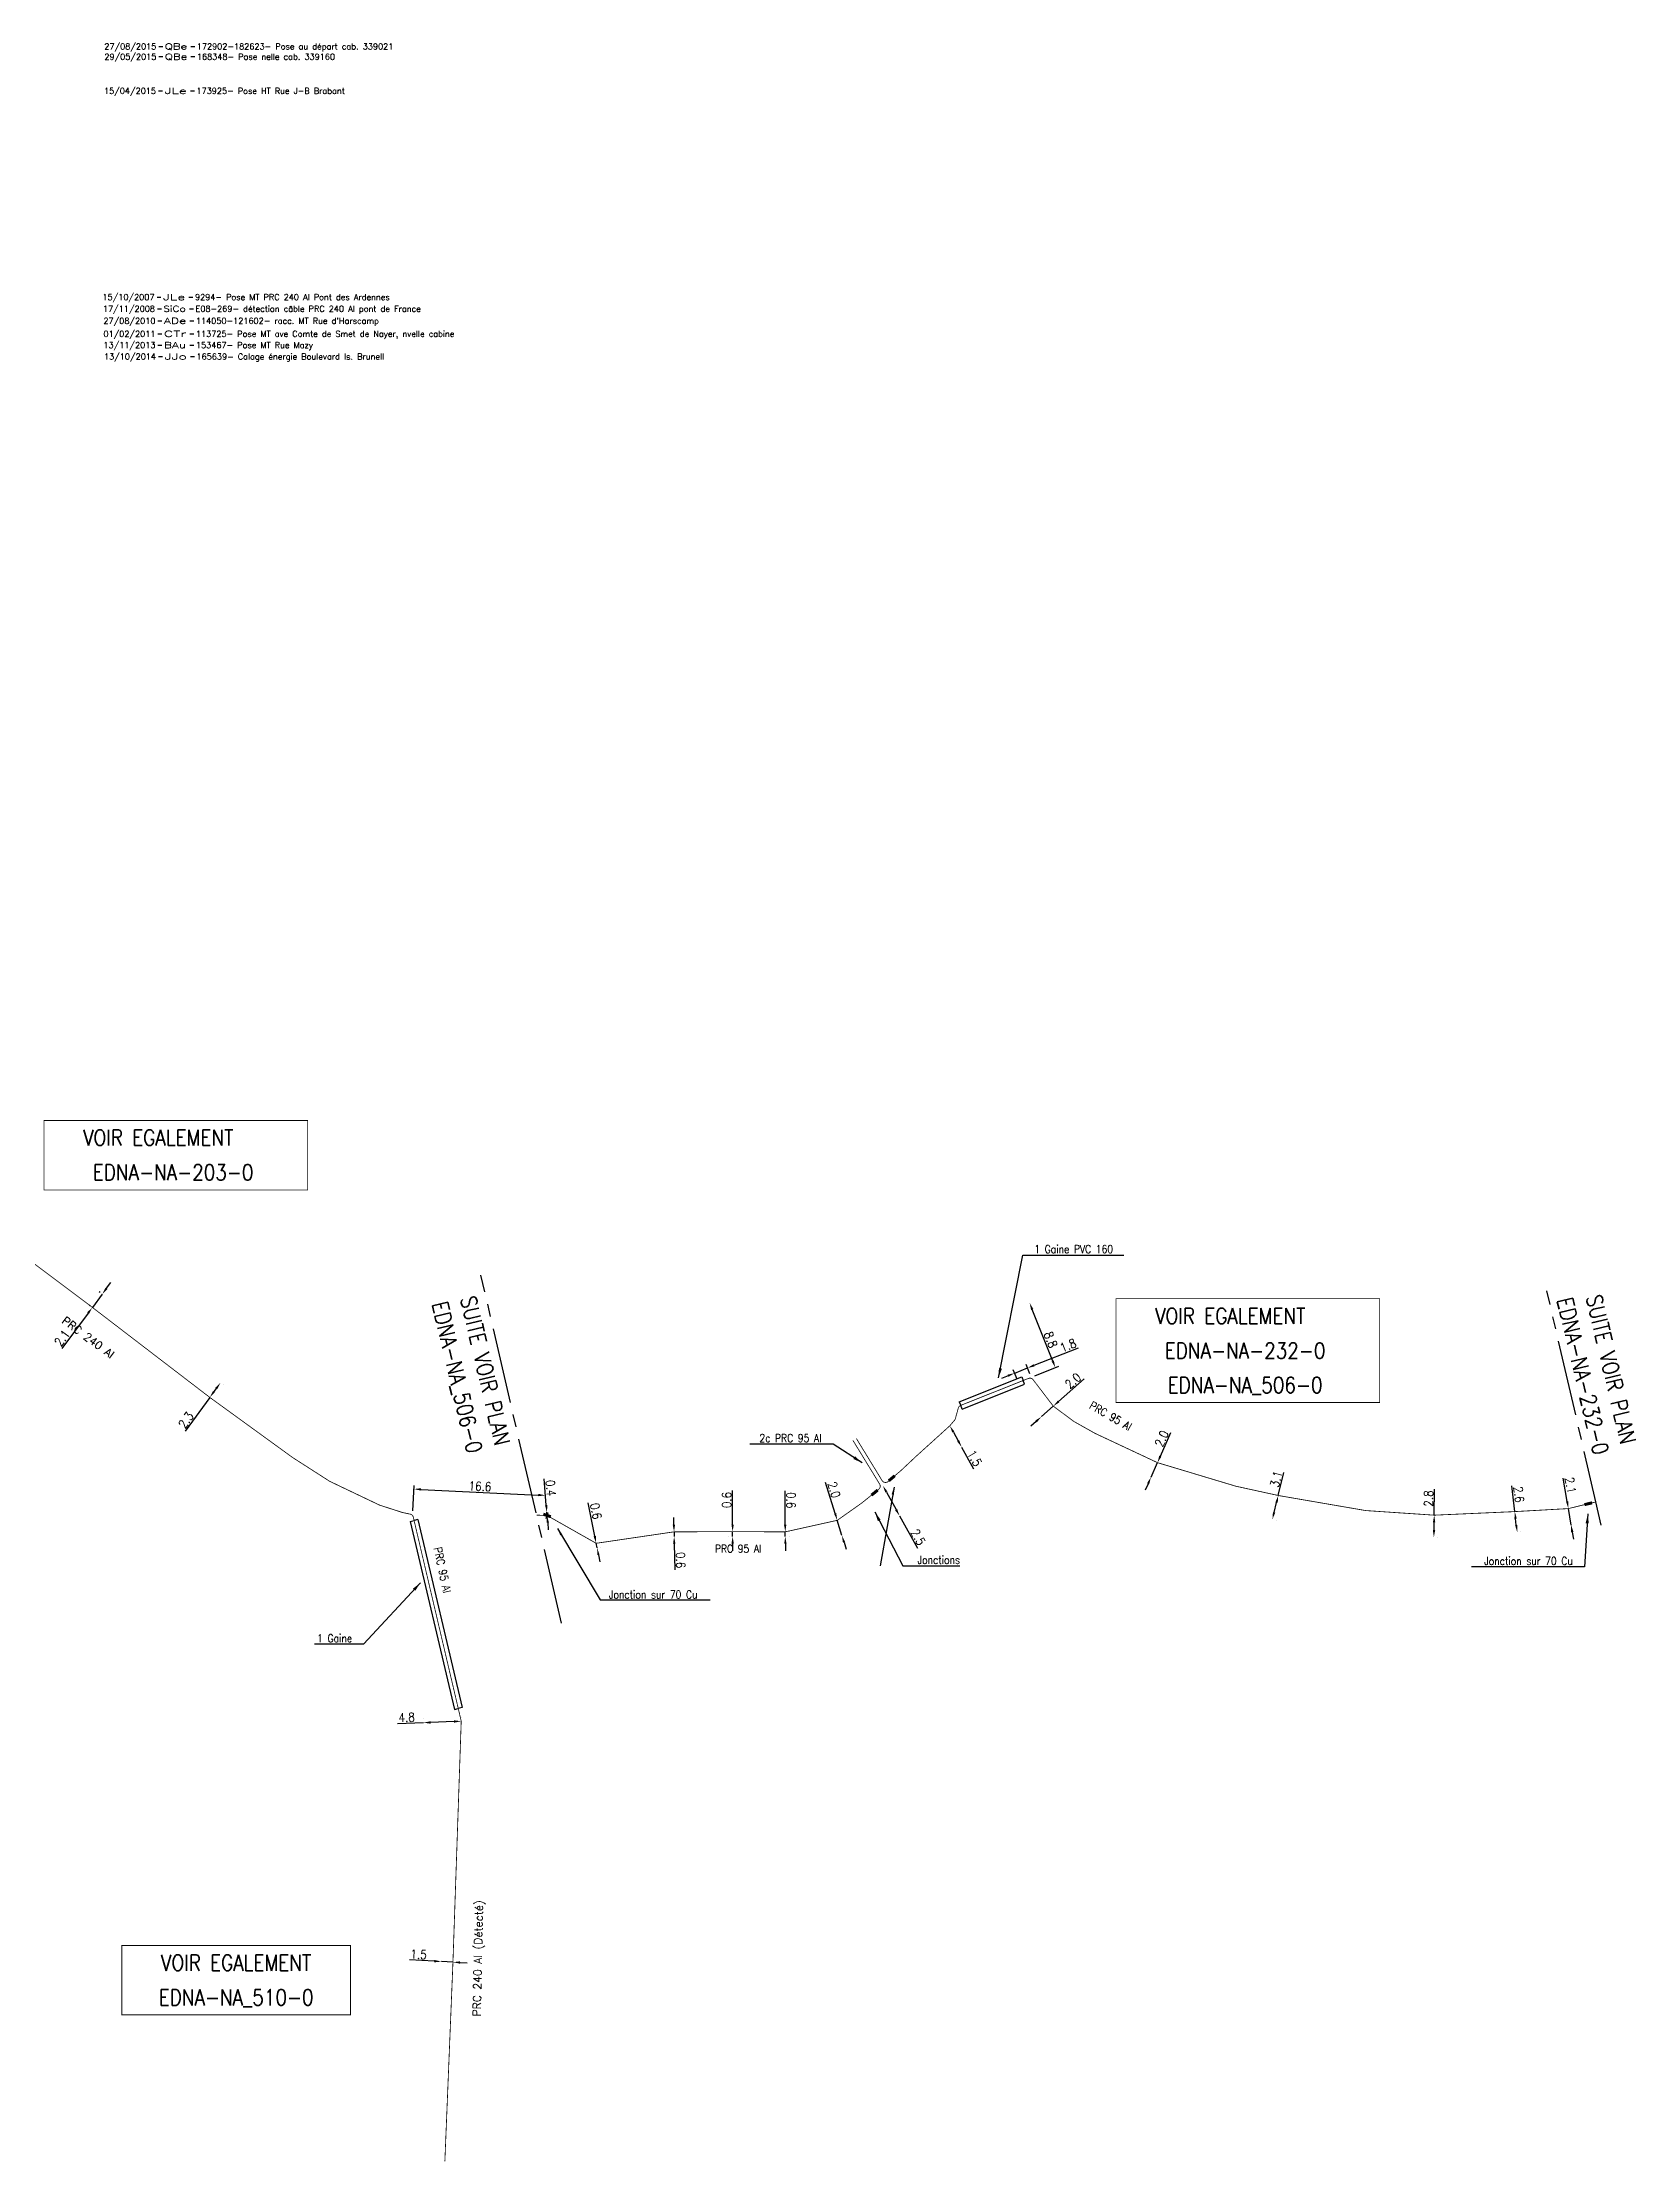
# Model space of a CAD drawing. Header units: millimetres. Extents: x 185000 to 186000, y 128000 to 129009.
# Drawn here: x 185503.2 to 185704.2, y 127999.9 to 128267.1 of the extents above; entities that cross this region are included whole.
import ezdxf
from ezdxf.enums import TextEntityAlignment as Align

# ---------------------------------------------------------------- set-up
doc = ezdxf.new("R2010")
doc.units = ezdxf.units.MM
doc.header["$PDMODE"] = 34
doc.linetypes.add('CENTER2', pattern=[28.575, 19.05, -3.175, 3.175, -3.175])
doc.layers.get('0').update_dxf_attribs({"linetype": 'CONTINUOUS'})
doc.layers.get('DEFPOINTS').update_dxf_attribs({"linetype": 'CONTINUOUS'})
for name, color, linetype in [('M_120', 5, 'M_ST_13'), ('M_300', 7, 'CONTINUOUS'), ('M_400', 7, 'CONTINUOUS'), ('M_930', 7, 'CONTINUOUS')]:
    doc.layers.add(name, color=color, linetype=linetype)
doc.layers.add('M_910', color=7, linetype='CONTINUOUS', plot=False)
doc.styles.get("Standard").update_dxf_attribs({"font": 'romans.shx', "width": 0.85})
doc.linetypes.add('M_ST_13', pattern='A,5,-0.3,["oo",Standard,S=1.5,R=0,X=0,Y=-0.5],-3', length=8.3)
doc.dimstyles.get("Standard").update_dxf_attribs({"dimtxt": 1.5, "dimasz": 1.2, "dimexe": 0.625, "dimexo": 0.625, "dimgap": 0.25, "dimtad": 1, "dimdec": 1, "dimzin": 0, "dimdsep": 46, "dimtxsty": 'Standard', "dimcen": -0.5, "dimadec": 0, "dimazin": 0, "dimtfac": 1, "dimtdec": 1, "dimtmove": 0, "dimatfit": 3, "dimfxl": 0, "dimtolj": 1, "dimtzin": 0, "dimarcsym": 0})

# ---------------------------------------------------------------- blocks, each defined once
blk = doc.blocks.new('*D169')
at = {"layer": 'DEFPOINTS', "color": 0, "linetype": 'Continuous', "transparency": 16777216}
for p in [(185525.68, 128098.16), (185525.69, 128098.15), (185524.34, 128096.29)]:
    blk.add_point(p, dxfattribs=at)
at = {"layer": 'M_120', "color": 0, "linetype": 'Continuous', "lineweight": -2, "transparency": 16777216}
for p, q in [((185524.34, 128096.29), (185521.26, 128092.02)), ((185524.72, 128096.02), (185524.72, 128096.01)), ((185525.16, 128097.42), (185524.87, 128097.02)), ((185526.06, 128097.88), (185526.07, 128097.88))]:
    blk.add_line(p, q, dxfattribs=at)
at = {"layer": 'M_120', "color": 0, "linetype": 'Continuous', "transparency": 16777216}
for points in [[(185525.04, 128097.51), (185525.28, 128097.33), (185525.69, 128098.15)], [(185524.75, 128097.1), (185524.99, 128096.93), (185524.34, 128096.29)]]:
    blk.add_solid(points, dxfattribs=at)
at = {"layer": 'M_120', "color": 0, "linetype": 'Continuous', "transparency": 16777216, "insert": (185521.35, 128093.42), "char_height": 1.125, "attachment_point": 5, "rotation": 54.1522}
blk.add_mtext('\\A1;2.3', dxfattribs=at)
blk = doc.blocks.new('*D170')
at = {"layer": 'DEFPOINTS', "color": 0, "linetype": 'Continuous', "transparency": 16777216}
for p in [(185510.79, 128109.32), (185510.89, 128109.24), (185509.64, 128107.56)]:
    blk.add_point(p, dxfattribs=at)
at = {"layer": 'M_120', "color": 0, "linetype": 'Continuous', "lineweight": -2, "transparency": 16777216}
for p, q in [((185510.79, 128109.32), (185509.54, 128107.63)), ((185510.52, 128109.52), (185510.41, 128109.6)), ((185511.33, 128110.04), (185511.86, 128110.76)), ((185509, 128106.91), (185505.69, 128102.47)), ((185509.26, 128107.84), (185509.16, 128107.91))]:
    blk.add_line(p, q, dxfattribs=at)
at = {"layer": 'M_120', "color": 0, "linetype": 'Continuous', "transparency": 16777216}
for points in [[(185511.21, 128110.13), (185511.45, 128109.95), (185510.79, 128109.32)], [(185508.88, 128107), (185509.12, 128106.82), (185509.54, 128107.63)]]:
    blk.add_solid(points, dxfattribs=at)
at = {"layer": 'M_120', "color": 0, "linetype": 'Continuous', "transparency": 16777216, "insert": (185505.72, 128103.76), "char_height": 1.125, "attachment_point": 5, "rotation": 53.3515}
blk.add_mtext('\\A1;2.1', dxfattribs=at)
blk = doc.blocks.new('*D161')
at = {"layer": 'DEFPOINTS', "color": 0, "linetype": 'Continuous', "transparency": 16777216}
for p in [(185551.29, 128055.28), (185551.29, 128055.28), (185556.05, 128055.46)]:
    blk.add_point(p, dxfattribs=at)
at = {"layer": 'M_120', "color": 0, "linetype": 'Continuous', "lineweight": -2, "transparency": 16777216}
for p, q in [((185551.29, 128055.28), (185548.01, 128055.15)), ((185551.27, 128055.75), (185551.27, 128055.75)), ((185555.15, 128055.43), (185552.19, 128055.31)), ((185556.04, 128055.93), (185556.04, 128055.93))]:
    blk.add_line(p, q, dxfattribs=at)
at = {"layer": 'M_120', "color": 0, "linetype": 'Continuous', "transparency": 16777216}
for points in [[(185552.18, 128055.46), (185552.19, 128055.16), (185551.29, 128055.28)], [(185555.15, 128055.58), (185555.16, 128055.28), (185556.05, 128055.46)]]:
    blk.add_solid(points, dxfattribs=at)
at = {"layer": 'M_120', "color": 0, "linetype": 'Continuous', "transparency": 16777216, "insert": (185549.17, 128055.95), "char_height": 1.125, "attachment_point": 5, "rotation": 2.2206}
blk.add_mtext('\\A1;4.8', dxfattribs=at)
blk = doc.blocks.new('*D162')
at = {"layer": 'DEFPOINTS', "color": 0, "linetype": 'Continuous', "transparency": 16777216}
for p in [(185553.56, 128025.17), (185553.56, 128025.17), (185555.01, 128025.09)]:
    blk.add_point(p, dxfattribs=at)
at = {"layer": 'M_120', "color": 0, "linetype": 'Continuous', "lineweight": -2, "transparency": 16777216}
for p, q in [((185552.66, 128025.22), (185549.52, 128025.38)), ((185555.01, 128025.09), (185553.56, 128025.17)), ((185555.9, 128025.05), (185556.8, 128025))]:
    blk.add_line(p, q, dxfattribs=at)
at = {"layer": 'M_120', "color": 0, "linetype": 'Continuous', "transparency": 16777216}
for points in [[(185552.67, 128025.37), (185552.65, 128025.07), (185553.56, 128025.17)], [(185555.91, 128025.2), (185555.9, 128024.9), (185555.01, 128025.09)]]:
    blk.add_solid(points, dxfattribs=at)
at = {"layer": 'M_120', "color": 0, "linetype": 'Continuous', "transparency": 16777216, "insert": (185550.68, 128026.07), "char_height": 1.125, "attachment_point": 5, "rotation": 357.0102}
blk.add_mtext('\\A1;1.5', dxfattribs=at)
blk = doc.blocks.new('*D274')
at = {"layer": 'DEFPOINTS', "color": 0, "linetype": 'Continuous', "transparency": 16777216}
for p in [(185625.85, 128099.35), (185626.33, 128098.14), (185627.94, 128098.82)]:
    blk.add_point(p, dxfattribs=at)
at = {"layer": 'M_120', "color": 0, "linetype": 'Continuous', "lineweight": -2, "transparency": 16777216}
for p, q in [((185628.31, 128100.33), (185633.89, 128102.55)), ((185625.01, 128099.01), (185624.17, 128098.68)), ((185626.15, 128098.57), (185625.67, 128099.78)), ((185625.85, 128099.35), (185627.47, 128100)), ((185627.77, 128099.26), (185627.3, 128100.43))]:
    blk.add_line(p, q, dxfattribs=at)
at = {"layer": 'M_120', "color": 0, "linetype": 'Continuous', "transparency": 16777216}
for points in [[(185624.95, 128099.15), (185625.07, 128098.88), (185625.85, 128099.35)], [(185628.25, 128100.47), (185628.36, 128100.19), (185627.47, 128100)]]:
    blk.add_solid(points, dxfattribs=at)
at = {"layer": 'M_120', "color": 0, "linetype": 'Continuous', "transparency": 16777216, "insert": (185632.58, 128102.84), "char_height": 1.125, "attachment_point": 5, "rotation": 21.7214}
blk.add_mtext('\\A1;1.8', dxfattribs=at)
blk = doc.blocks.new('*D275')
at = {"layer": 'DEFPOINTS', "color": 0, "linetype": 'Continuous', "transparency": 16777216}
for p in [(185643.86, 128088.06), (185643.04, 128086.23), (185643.04, 128086.23)]:
    blk.add_point(p, dxfattribs=at)
at = {"layer": 'M_120', "color": 0, "linetype": 'Continuous', "lineweight": -2, "transparency": 16777216}
for p, q in [((185644.22, 128088.88), (185645.56, 128091.87)), ((185643.04, 128086.23), (185643.86, 128088.06)), ((185642.67, 128085.41), (185642.31, 128084.58))]:
    blk.add_line(p, q, dxfattribs=at)
at = {"layer": 'M_120', "color": 0, "linetype": 'Continuous', "transparency": 16777216}
for points in [[(185644.08, 128088.94), (185644.36, 128088.82), (185643.86, 128088.06)], [(185642.54, 128085.47), (185642.81, 128085.35), (185643.04, 128086.23)]]:
    blk.add_solid(points, dxfattribs=at)
at = {"layer": 'M_120', "color": 0, "linetype": 'Continuous', "transparency": 16777216, "insert": (185644.39, 128091.09), "char_height": 1.125, "attachment_point": 5, "rotation": 65.9729}
blk.add_mtext('\\A1;2.0', dxfattribs=at)
blk = doc.blocks.new('*D276')
at = {"layer": 'DEFPOINTS', "color": 0, "linetype": 'Continuous', "transparency": 16777216}
for p in [(185659.09, 128083.92), (185658.35, 128080.91), (185658.35, 128080.91)]:
    blk.add_point(p, dxfattribs=at)
at = {"layer": 'M_120', "color": 0, "linetype": 'Continuous', "lineweight": -2, "transparency": 16777216}
for p, q in [((185659.09, 128083.92), (185659.81, 128086.84)), ((185658.57, 128081.78), (185658.88, 128083.04)), ((185658.81, 128080.8), (185658.81, 128080.8))]:
    blk.add_line(p, q, dxfattribs=at)
at = {"layer": 'M_120', "color": 0, "linetype": 'Continuous', "transparency": 16777216}
for points in [[(185658.73, 128083.08), (185659.02, 128083.01), (185659.09, 128083.92)], [(185658.42, 128081.82), (185658.71, 128081.75), (185658.35, 128080.91)]]:
    blk.add_solid(points, dxfattribs=at)
at = {"layer": 'M_120', "color": 0, "linetype": 'Continuous', "transparency": 16777216, "insert": (185658.83, 128085.99), "char_height": 1.125, "attachment_point": 5, "rotation": 76.2253}
blk.add_mtext('\\A1;3.1', dxfattribs=at)
blk = doc.blocks.new('*D277')
at = {"layer": 'DEFPOINTS', "color": 0, "linetype": 'Continuous', "transparency": 16777216}
for p in [(185678.76, 128081.44), (185678.71, 128078.67), (185678.71, 128078.67)]:
    blk.add_point(p, dxfattribs=at)
at = {"layer": 'M_120', "color": 0, "linetype": 'Continuous', "lineweight": -2, "transparency": 16777216}
for p, q in [((185678.76, 128081.44), (185678.81, 128084.71)), ((185678.73, 128079.57), (185678.74, 128080.54)), ((185679.22, 128081.43), (185679.22, 128081.43)), ((185679.18, 128078.66), (185679.18, 128078.66))]:
    blk.add_line(p, q, dxfattribs=at)
at = {"layer": 'M_120', "color": 0, "linetype": 'Continuous', "transparency": 16777216}
for points in [[(185678.58, 128079.57), (185678.88, 128079.56), (185678.71, 128078.67)], [(185678.59, 128080.54), (185678.89, 128080.53), (185678.76, 128081.44)]]:
    blk.add_solid(points, dxfattribs=at)
at = {"layer": 'M_120', "color": 0, "linetype": 'Continuous', "transparency": 16777216, "insert": (185678.04, 128083.54), "char_height": 1.125, "attachment_point": 5, "rotation": 89.0903}
blk.add_mtext('\\A1;2.8', dxfattribs=at)
blk = doc.blocks.new('*D278')
at = {"layer": 'DEFPOINTS', "color": 0, "linetype": 'Continuous', "transparency": 16777216}
for p in [(185688.92, 128081.89), (185689.21, 128079.31), (185689.22, 128079.31)]:
    blk.add_point(p, dxfattribs=at)
at = {"layer": 'M_120', "color": 0, "linetype": 'Continuous', "lineweight": -2, "transparency": 16777216}
for p, q in [((185688.92, 128081.89), (185688.55, 128085.15)), ((185688.45, 128081.84), (185688.45, 128081.84)), ((185689.11, 128080.2), (185689.02, 128081)), ((185689.68, 128079.36), (185689.68, 128079.36))]:
    blk.add_line(p, q, dxfattribs=at)
at = {"layer": 'M_120', "color": 0, "linetype": 'Continuous', "transparency": 16777216}
for points in [[(185689.17, 128081.01), (185688.87, 128080.98), (185688.92, 128081.89)], [(185689.26, 128080.22), (185688.96, 128080.18), (185689.22, 128079.31)]]:
    blk.add_solid(points, dxfattribs=at)
at = {"layer": 'M_120', "color": 0, "linetype": 'Continuous', "transparency": 16777216, "insert": (185689.43, 128084.05), "char_height": 1.125, "attachment_point": 5, "rotation": 276.5228}
blk.add_mtext('\\A1;2.6', dxfattribs=at)
blk = doc.blocks.new('*D279')
at = {"layer": 'DEFPOINTS', "color": 0, "linetype": 'Continuous', "transparency": 16777216}
for p in [(185695.68, 128082.27), (185696.02, 128080.2), (185696.02, 128080.2)]:
    blk.add_point(p, dxfattribs=at)
at = {"layer": 'M_120', "color": 0, "linetype": 'Continuous', "lineweight": -2, "transparency": 16777216}
for p, q in [((185695.53, 128083.16), (185695.03, 128086.12)), ((185696.02, 128080.2), (185695.68, 128082.27)), ((185696.17, 128079.31), (185696.32, 128078.43))]:
    blk.add_line(p, q, dxfattribs=at)
at = {"layer": 'M_120', "color": 0, "linetype": 'Continuous', "transparency": 16777216}
for points in [[(185695.68, 128083.18), (185695.38, 128083.13), (185695.68, 128082.27)], [(185696.32, 128079.34), (185696.02, 128079.29), (185696.02, 128080.2)]]:
    blk.add_solid(points, dxfattribs=at)
at = {"layer": 'M_120', "color": 0, "linetype": 'Continuous', "transparency": 16777216, "insert": (185695.95, 128085.21), "char_height": 1.125, "attachment_point": 5, "rotation": 279.5027}
blk.add_mtext('\\A1;2.1', dxfattribs=at)
blk = doc.blocks.new('*D280')
at = {"layer": 'DEFPOINTS', "color": 0, "linetype": 'Continuous', "transparency": 16777216}
for p in [(185596.92, 128079.34), (185596.92, 128078.74), (185596.92, 128078.74)]:
    blk.add_point(p, dxfattribs=at)
at = {"layer": 'M_120', "color": 0, "linetype": 'Continuous', "lineweight": -2, "transparency": 16777216}
for p, q in [((185596.91, 128080.24), (185596.89, 128084.52)), ((185596.92, 128078.74), (185596.92, 128079.34)), ((185597.39, 128079.34), (185597.39, 128079.34)), ((185596.93, 128077.84), (185596.93, 128076.94)), ((185597.39, 128078.74), (185597.39, 128078.74))]:
    blk.add_line(p, q, dxfattribs=at)
at = {"layer": 'M_120', "color": 0, "linetype": 'Continuous', "transparency": 16777216}
for points in [[(185597.06, 128080.24), (185596.76, 128080.24), (185596.92, 128079.34)], [(185597.08, 128077.84), (185596.78, 128077.84), (185596.92, 128078.74)]]:
    blk.add_solid(points, dxfattribs=at)
at = {"layer": 'M_120', "color": 0, "linetype": 'Continuous', "transparency": 16777216, "insert": (185597.64, 128083.33), "char_height": 1.125, "attachment_point": 5, "rotation": 270.3594}
blk.add_mtext('\\A1;0.6', dxfattribs=at)
blk = doc.blocks.new('*D281')
at = {"layer": 'DEFPOINTS', "color": 0, "linetype": 'Continuous', "transparency": 16777216}
for p in [(185590.28, 128079.36), (185590.28, 128078.76), (185590.28, 128078.76)]:
    blk.add_point(p, dxfattribs=at)
at = {"layer": 'M_120', "color": 0, "linetype": 'Continuous', "lineweight": -2, "transparency": 16777216}
for p, q in [((185590.28, 128080.26), (185590.28, 128084.54)), ((185589.81, 128079.36), (185589.81, 128079.36)), ((185590.28, 128078.76), (185590.28, 128079.36)), ((185589.81, 128078.76), (185589.81, 128078.76)), ((185590.28, 128077.86), (185590.28, 128076.96))]:
    blk.add_line(p, q, dxfattribs=at)
at = {"layer": 'M_120', "color": 0, "linetype": 'Continuous', "transparency": 16777216}
for points in [[(185590.13, 128080.26), (185590.43, 128080.26), (185590.28, 128079.36)], [(185590.13, 128077.86), (185590.43, 128077.86), (185590.28, 128078.76)]]:
    blk.add_solid(points, dxfattribs=at)
at = {"layer": 'M_120', "color": 0, "linetype": 'Continuous', "transparency": 16777216, "insert": (185589.53, 128083.35), "char_height": 1.125, "attachment_point": 5, "rotation": 89.9793}
blk.add_mtext('\\A1;0.6', dxfattribs=at)
blk = doc.blocks.new('*D282')
at = {"layer": 'DEFPOINTS', "color": 0, "linetype": 'Continuous', "transparency": 16777216}
for p in [(185573.07, 128077.9), (185573.19, 128077.31), (185573.19, 128077.31)]:
    blk.add_point(p, dxfattribs=at)
at = {"layer": 'M_120', "color": 0, "linetype": 'Continuous', "lineweight": -2, "transparency": 16777216}
for p, q in [((185572.9, 128078.78), (185572.08, 128082.98)), ((185573.19, 128077.31), (185573.07, 128077.9)), ((185573.53, 128077.99), (185573.53, 128077.99)), ((185573.65, 128077.4), (185573.65, 128077.4)), ((185573.36, 128076.42), (185573.53, 128075.54))]:
    blk.add_line(p, q, dxfattribs=at)
at = {"layer": 'M_120', "color": 0, "linetype": 'Continuous', "transparency": 16777216}
for points in [[(185573.05, 128078.81), (185572.75, 128078.75), (185573.07, 128077.9)], [(185573.5, 128076.45), (185573.21, 128076.4), (185573.19, 128077.31)]]:
    blk.add_solid(points, dxfattribs=at)
at = {"layer": 'M_120', "color": 0, "linetype": 'Continuous', "transparency": 16777216, "insert": (185573.04, 128081.95), "char_height": 1.125, "attachment_point": 5, "rotation": 281.0266}
blk.add_mtext('\\A1;0.6', dxfattribs=at)
blk = doc.blocks.new('*D283')
at = {"layer": 'DEFPOINTS', "color": 0, "linetype": 'Continuous', "transparency": 16777216}
for p in [(185629.22, 128093.86), (185629.22, 128093.86), (185630.72, 128095.18)]:
    blk.add_point(p, dxfattribs=at)
at = {"layer": 'M_120', "color": 0, "linetype": 'Continuous', "lineweight": -2, "transparency": 16777216}
for p, q in [((185631.39, 128095.78), (185634.6, 128098.61)), ((185628.55, 128093.26), (185627.87, 128092.67)), ((185629.22, 128093.86), (185630.72, 128095.18))]:
    blk.add_line(p, q, dxfattribs=at)
at = {"layer": 'M_120', "color": 0, "linetype": 'Continuous', "transparency": 16777216}
for points in [[(185631.3, 128095.89), (185631.49, 128095.67), (185630.72, 128095.18)], [(185628.45, 128093.37), (185628.65, 128093.15), (185629.22, 128093.86)]]:
    blk.add_solid(points, dxfattribs=at)
at = {"layer": 'M_120', "color": 0, "linetype": 'Continuous', "transparency": 16777216, "insert": (185633.21, 128098.38), "char_height": 1.125, "attachment_point": 5, "rotation": 41.4686}
blk.add_mtext('\\A1;2.0', dxfattribs=at)
blk = doc.blocks.new('M_300_03')
at = {"color": 0, "linetype": 'Continuous'}
blk.add_solid([(-0.5, 0.19), (-0.5, -0.19), (0.5, 0.19), (0.5, -0.19)], dxfattribs=at)
at = {"color": 0, "linetype": 'Continuous', "width": 0.75, "flags": 3}
for tag, p in [('DEF_LEG', (0, -5)), ('DEF_COUP', (0.05, -6.97)), ('DEF_TYPE', (0, -9))]:
    blk.add_attdef(tag, text='', height=1.2, dxfattribs=at).set_placement(p, align=Align.MIDDLE)
blk = doc.blocks.new('*D284')
at = {"layer": 'DEFPOINTS', "color": 0, "linetype": 'Continuous', "transparency": 16777216}
for p in [(185627.73, 128108.21), (185627.73, 128108.21), (185627.94, 128098.82)]:
    blk.add_point(p, dxfattribs=at)
at = {"layer": 'M_120', "color": 0, "linetype": 'Continuous', "lineweight": -2, "transparency": 16777216}
for p, q in [((185630.65, 128100.87), (185628.06, 128107.37)), ((185628.37, 128098.99), (185631.42, 128100.21))]:
    blk.add_line(p, q, dxfattribs=at)
at = {"layer": 'M_120', "color": 0, "linetype": 'Continuous', "transparency": 16777216}
for points in [[(185628.2, 128107.43), (185627.92, 128107.32), (185627.73, 128108.21)], [(185630.79, 128100.92), (185630.51, 128100.81), (185630.98, 128100.03)]]:
    blk.add_solid(points, dxfattribs=at)
at = {"layer": 'M_120', "color": 0, "linetype": 'Continuous', "transparency": 16777216, "insert": (185630.39, 128103.56), "char_height": 1.125, "attachment_point": 5, "rotation": 291.7197}
blk.add_mtext('\\A1;8.8', dxfattribs=at)
blk = doc.blocks.new('M_300_04')
at = {"color": 0, "linetype": 'Continuous'}
blk.add_line((0, 0.38), (0, -0.38), dxfattribs=at)
blk.add_solid([(-0.5, 0.19), (-0.5, -0.19), (0.5, 0.19), (0.5, -0.19)], dxfattribs=at)
at = {"color": 0, "linetype": 'Continuous', "width": 0.75, "flags": 3}
for tag, p in [('DEF_LEG', (0, -5)), ('DEF_COUP', (0.02, -7)), ('DEF_TYPE', (0, -9))]:
    blk.add_attdef(tag, text='', height=1.2, dxfattribs=at).set_placement(p, align=Align.MIDDLE)
blk = doc.blocks.new('*D285')
at = {"layer": 'DEFPOINTS', "color": 0, "linetype": 'Continuous', "transparency": 16777216}
for p in [(185609.24, 128085.14), (185611.33, 128081.35), (185611.33, 128081.35)]:
    blk.add_point(p, dxfattribs=at)
at = {"layer": 'M_120', "color": 0, "linetype": 'Continuous', "lineweight": -2, "transparency": 16777216}
for p, q in [((185609.67, 128084.35), (185610.9, 128082.14)), ((185611.33, 128081.35), (185613.58, 128077.27))]:
    blk.add_line(p, q, dxfattribs=at)
at = {"layer": 'M_120', "color": 0, "linetype": 'Continuous', "transparency": 16777216}
for points in [[(185609.81, 128084.43), (185609.54, 128084.28), (185609.24, 128085.14)], [(185611.03, 128082.21), (185610.76, 128082.07), (185611.33, 128081.35)]]:
    blk.add_solid(points, dxfattribs=at)
at = {"layer": 'M_120', "color": 0, "linetype": 'Continuous', "transparency": 16777216, "insert": (185613.67, 128078.67), "char_height": 1.125, "attachment_point": 5, "rotation": 298.8721}
blk.add_mtext('\\A1;2.5', dxfattribs=at)
blk = doc.blocks.new('*D286')
at = {"layer": 'DEFPOINTS', "color": 0, "linetype": 'Continuous', "transparency": 16777216}
for p in [(185617.68, 128092.7), (185619.16, 128090.03), (185619.16, 128090.03)]:
    blk.add_point(p, dxfattribs=at)
at = {"layer": 'M_120', "color": 0, "linetype": 'Continuous', "lineweight": -2, "transparency": 16777216}
for p, q in [((185618.12, 128091.91), (185618.72, 128090.82)), ((185619.16, 128090.03), (185620.67, 128087.28))]:
    blk.add_line(p, q, dxfattribs=at)
at = {"layer": 'M_120', "color": 0, "linetype": 'Continuous', "transparency": 16777216}
for points in [[(185618.25, 128091.98), (185617.99, 128091.84), (185617.68, 128092.7)], [(185618.85, 128090.89), (185618.59, 128090.74), (185619.16, 128090.03)]]:
    blk.add_solid(points, dxfattribs=at)
at = {"layer": 'M_120', "color": 0, "linetype": 'Continuous', "transparency": 16777216, "insert": (185620.79, 128088.62), "char_height": 1.125, "attachment_point": 5, "rotation": 298.8654}
blk.add_mtext('\\A1;1.5', dxfattribs=at)
blk = doc.blocks.new('*D388')
at = {"layer": 'DEFPOINTS', "color": 0, "linetype": 'Continuous', "transparency": 16777216}
for p in [(185582.89, 128079.34), (185582.9, 128078.74), (185582.9, 128078.74)]:
    blk.add_point(p, dxfattribs=at)
at = {"layer": 'M_120', "color": 0, "linetype": 'Continuous', "lineweight": -2, "transparency": 16777216}
for p, q in [((185582.87, 128080.24), (185582.85, 128081.14)), ((185582.89, 128079.34), (185582.9, 128078.74)), ((185582.92, 128077.84), (185582.99, 128074.56))]:
    blk.add_line(p, q, dxfattribs=at)
at = {"layer": 'M_120', "color": 0, "linetype": 'Continuous', "transparency": 16777216}
for points in [[(185583.02, 128080.24), (185582.72, 128080.24), (185582.89, 128079.34)], [(185583.07, 128077.84), (185582.77, 128077.84), (185582.9, 128078.74)]]:
    blk.add_solid(points, dxfattribs=at)
at = {"layer": 'M_120', "color": 0, "linetype": 'Continuous', "transparency": 16777216, "insert": (185583.72, 128075.77), "char_height": 1.125, "attachment_point": 5, "rotation": 271.2618}
blk.add_mtext('\\A1;0.6', dxfattribs=at)
blk = doc.blocks.new('*D389')
at = {"layer": 'DEFPOINTS', "color": 0, "linetype": 'Continuous', "transparency": 16777216}
for p in [(185603.47, 128080.79), (185604.06, 128078.88), (185604.06, 128078.88)]:
    blk.add_point(p, dxfattribs=at)
at = {"layer": 'M_120', "color": 0, "linetype": 'Continuous', "lineweight": -2, "transparency": 16777216}
for p, q in [((185603.21, 128081.65), (185602.01, 128085.54)), ((185604.06, 128078.88), (185603.47, 128080.79)), ((185604.33, 128078.02), (185604.6, 128077.16))]:
    blk.add_line(p, q, dxfattribs=at)
at = {"layer": 'M_120', "color": 0, "linetype": 'Continuous', "transparency": 16777216}
for points in [[(185603.35, 128081.7), (185603.07, 128081.61), (185603.47, 128080.79)], [(185604.47, 128078.07), (185604.19, 128077.98), (185604.06, 128078.88)]]:
    blk.add_solid(points, dxfattribs=at)
at = {"layer": 'M_120', "color": 0, "linetype": 'Continuous', "transparency": 16777216, "insert": (185603.07, 128084.63), "char_height": 1.125, "attachment_point": 5, "rotation": 287.1627}
blk.add_mtext('\\A1;2.0', dxfattribs=at)
blk = doc.blocks.new('*D390')
at = {"layer": 'DEFPOINTS', "color": 0, "linetype": 'Continuous', "transparency": 16777216}
for p in [(185566.85, 128081.8), (185566.85, 128081.8), (185566.88, 128081.4)]:
    blk.add_point(p, dxfattribs=at)
at = {"layer": 'M_120', "color": 0, "linetype": 'Continuous', "lineweight": -2, "transparency": 16777216}
for p, q in [((185566.78, 128082.69), (185566.5, 128086.01)), ((185566.88, 128081.4), (185566.85, 128081.8)), ((185566.96, 128080.5), (185567.03, 128079.6)), ((185567.32, 128081.84), (185567.32, 128081.84)), ((185567.35, 128081.44), (185567.35, 128081.44))]:
    blk.add_line(p, q, dxfattribs=at)
at = {"layer": 'M_120', "color": 0, "linetype": 'Continuous', "transparency": 16777216}
for points in [[(185566.93, 128082.71), (185566.63, 128082.68), (185566.85, 128081.8)], [(185567.11, 128080.51), (185566.81, 128080.49), (185566.88, 128081.4)]]:
    blk.add_solid(points, dxfattribs=at)
at = {"layer": 'M_120', "color": 0, "linetype": 'Continuous', "transparency": 16777216, "insert": (185567.35, 128084.86), "char_height": 1.125, "attachment_point": 5, "rotation": 274.7188}
blk.add_mtext('\\A1;0.4', dxfattribs=at)
blk = doc.blocks.new('*D391')
at = {"layer": 'DEFPOINTS', "color": 0, "linetype": 'Continuous', "transparency": 16777216}
for p in [(185566.67, 128083.94), (185566.67, 128083.94), (185549.94, 128081.5)]:
    blk.add_point(p, dxfattribs=at)
at = {"layer": 'M_120', "color": 0, "linetype": 'Continuous', "lineweight": -2, "transparency": 16777216}
for p, q in [((185549.96, 128081.97), (185550.11, 128085.2)), ((185550.99, 128084.69), (185565.77, 128083.98)), ((185566.7, 128084.41), (185566.7, 128084.41))]:
    blk.add_line(p, q, dxfattribs=at)
at = {"layer": 'M_120', "color": 0, "linetype": 'Continuous', "transparency": 16777216}
for points in [[(185551, 128084.84), (185550.98, 128084.54), (185550.09, 128084.73)], [(185565.78, 128084.13), (185565.77, 128083.83), (185566.67, 128083.94)]]:
    blk.add_solid(points, dxfattribs=at)
at = {"layer": 'M_120', "color": 0, "linetype": 'Continuous', "transparency": 16777216, "insert": (185558.42, 128085.08), "char_height": 1.125, "attachment_point": 5, "rotation": 357.2672}
blk.add_mtext('\\A1;16.6', dxfattribs=at)
blk = doc.blocks.new('GIS_MODF')
at = {"color": 0, "linetype": 'Continuous', "flags": 128}
for points in [[(-2.26, -0.01), (-1.76, -0.01)], [(1.76, -0.01), (2.26, -0.01)]]:
    blk.add_lwpolyline(points, dxfattribs=at)
at = {"color": 0, "linetype": 'Continuous'}
blk.add_attdef('DATE', text='', height=0.75, dxfattribs=at).set_placement((-2.58, -0.39), align=Align.RIGHT)
at = {"color": 0, "linetype": 'Continuous', "width": 3.590909}
blk.add_attdef('USER', text='', height=0.75, dxfattribs=at).set_placement((-1.52, -0.39), (1.31, -0.39), align=Align.FIT)
at = {"color": 0, "linetype": 'Continuous'}
blk.add_attdef('DESC', (2.53, -0.39), '', height=0.75, dxfattribs=at)

msp = doc.modelspace()

# ---------------------------------------------------------------- linework, layer by layer
at = {"layer": 'M_120'}
for points in [[(185553.99, 128000, 0.1, 0.1, 0), (185555.01, 128025.09, 0.1, 0.1, 0), (185556.05, 128055.4, 0.1, 0.1, 0.064074), (185556.04, 128055.53, 0.1, 0.1, 0), (185555.68, 128057.07, 0.1, 0.1, 0), (185550.11, 128080.76, 0.1, 0.1, 0), (185550.01, 128081.19, 0.1, 0.1, 0.291461), (185549.63, 128081.57, 0.1, 0.1, 0), (185548.66, 128081.77, 0.1, 0.1, 0), (185545.75, 128082.71, 0.1, 0.1, 0), (185539.48, 128085.7, 0.1, 0.1, 0), (185534.8, 128088.7, 0.1, 0.1, 0), (185524.34, 128096.29, 0.1, 0.1, 0), (185509.54, 128107.63, 0.1, 0.1, 0), (185500.75, 128114.23, 0.1, 0.1, 0)], [(185605.88, 128091.11, 0.1, 0.1, 0), (185609.13, 128085.8, 0.1, 0.1, 0.46005), (185609.88, 128085.68, 0.1, 0.1, 0), (185610.35, 128086.09, 0.1, 0.1, 0), (185611.47, 128087.03, 0.1, 0.1, 0), (185613.44, 128088.88, 0.1, 0.1, 0), (185617.64, 128092.68, 0.1, 0.1, 0), (185618.25, 128093.39, 0.1, 0.1, 0.111848), (185618.36, 128093.58, 0.1, 0.1, 0), (185618.74, 128094.95, 0.1, 0.1, -0.233499), (185619.04, 128095.28, 0.1, 0.1, 0), (185626.91, 128098.41, 0.1, 0.1, 0), (185627.59, 128098.68, 0.1, 0.1, -0.336151), (185628.17, 128098.52, 0.1, 0.1, 0), (185630.72, 128095.18, 0.1, 0.1, 0), (185633.32, 128093.25, 0.1, 0.1, 0), (185635.99, 128091.75, 0.1, 0.1, 0), (185643.86, 128088.06, 0.1, 0.1, 0), (185653.74, 128085.09, 0.1, 0.1, 0), (185659.09, 128083.92, 0.1, 0.1, 0), (185670.12, 128082.02, 0.1, 0.1, 0), (185678.76, 128081.44, 0.1, 0.1, 0), (185688.92, 128081.89, 0.1, 0.1, 0), (185695.68, 128082.27, 0.1, 0.1, 0), (185698.18, 128082.88, 0.1, 0.1, 0), (185699.14, 128083.11, 0, 0, 0)], [(185605.45, 128090.87, 0.1, 0.1, 0), (185608.82, 128085.36, 0.1, 0.1, -0.37509), (185608.71, 128084.71, 0.1, 0.1, 0), (185608.18, 128084.28, 0.1, 0.1, 0), (185606.59, 128082.99, 0.1, 0.1, 0), (185603.56, 128080.85, 0.1, 0.1, -0.098898), (185603.38, 128080.77, 0.1, 0.1, 0), (185596.97, 128079.35, 0.1, 0.1, -0.055304), (185596.86, 128079.34, 0.1, 0.1, 0), (185590.28, 128079.36, 0.1, 0.1, 0), (185582.89, 128079.34, 0.1, 0.1, 0), (185573.24, 128077.92, 0.1, 0.1, -0.166812), (185572.92, 128077.98, 0.1, 0.1, 0), (185566.88, 128081.4, 0.1, 0.1, 0), (185565.55, 128081.45, 0, 0, 0)]]:
    msp.add_lwpolyline(points, format="xyseb", dxfattribs=at)
at = {"layer": 'M_400', "color": 7, "linetype": 'CONTINUOUS'}
for p, q in [((185618.85, 128095.74), (185626.73, 128098.87)), ((185626.73, 128098.87), (185626.91, 128098.41)), ((185627.1, 128097.95), (185626.91, 128098.41)), ((185618.85, 128095.74), (185619.04, 128095.28)), ((185619.23, 128094.81), (185627.1, 128097.95)), ((185619.23, 128094.81), (185619.04, 128095.28)), ((185549.62, 128080.65), (185550.11, 128080.76)), ((185549.62, 128080.65), (185555.19, 128056.95)), ((185550.6, 128080.88), (185550.11, 128080.76)), ((185550.6, 128080.88), (185556.16, 128057.18)), ((185555.19, 128056.95), (185555.68, 128057.07)), ((185556.16, 128057.18), (185555.68, 128057.07))]:
    msp.add_line(p, q, dxfattribs=at)
at = {"layer": 'M_930', "const_width": 0.1}
for points in [[(185503.43, 128131.2), (185536.68, 128131.2), (185536.68, 128122.43), (185503.43, 128122.43)], [(185638.62, 128108.72), (185671.88, 128108.72), (185671.88, 128095.65), (185638.62, 128095.65)], [(185513.25, 128027.19), (185542.09, 128027.19), (185542.09, 128018.45), (185513.25, 128018.45)]]:
    msp.add_lwpolyline(points, close=True, dxfattribs=at)
at = {"layer": 'M_930', "linetype": 'CENTER2', "ltscale": 0.5, "flags": 128}
for points in [[(185568.71, 128067.82), (185565.55, 128081.45), (185558.54, 128111.7)], [(185699.82, 128080.17), (185699.14, 128083.11), (185692.97, 128109.72)]]:
    msp.add_lwpolyline(points, dxfattribs=at)

# ---------------------------------------------------------------- block references
at = {"layer": 'M_300'}
for name, p, rotation in [('M_300_03', (185608.18, 128084.28), 219.1982735591939), ('M_300_03', (185610.35, 128086.09), 220.259784981794), ('M_300_03', (185698.18, 128082.88), 193.6703899609595), ('M_300_04', (185566.88, 128081.4), 161.5785893276618)]:
    msp.add_blockref(name, p, dxfattribs=dict(at, rotation=rotation))
at = {"layer": 'M_910'}
ref = msp.add_blockref('GIS_MODF', (185520.18, 128266.59), dxfattribs=at)
ref.add_attrib('DATE', '27/08/2015', dxfattribs={"layer": '0', "color": 0, "linetype": 'Continuous', "height": 0.75}).set_placement((185517.6, 128266.21), align=Align.RIGHT)
ref.add_attrib('USER', 'QBe', dxfattribs={"layer": '0', "color": 0, "linetype": 'Continuous', "height": 0.75, "width": 1.362069}).set_placement((185518.67, 128266.21), (185521.49, 128266.21), align=Align.FIT)
ref.add_attrib('DESC', '172902-182623- Pose au départ cab. 339021', (185522.71, 128266.21), dxfattribs={"layer": '0', "color": 0, "linetype": 'Continuous', "height": 0.75})
ref = msp.add_blockref('GIS_MODF', (185520.19, 128265.31), dxfattribs=at)
ref.add_attrib('DATE', '29/05/2015', dxfattribs={"layer": '0', "color": 0, "linetype": 'Continuous', "height": 0.75}).set_placement((185517.61, 128264.92), align=Align.RIGHT)
ref.add_attrib('USER', 'QBe', dxfattribs={"layer": '0', "color": 0, "linetype": 'Continuous', "height": 0.75, "width": 1.362069}).set_placement((185518.68, 128264.92), (185521.5, 128264.92), align=Align.FIT)
ref.add_attrib('DESC', '168348- Pose nelle cab. 339160', (185522.72, 128264.92), dxfattribs={"layer": '0', "color": 0, "linetype": 'Continuous', "height": 0.75})
ref = msp.add_blockref('GIS_MODF', (185520.14, 128261), dxfattribs=at)
ref.add_attrib('DATE', '15/04/2015', dxfattribs={"layer": '0', "color": 0, "linetype": 'Continuous', "height": 0.75}).set_placement((185517.56, 128260.61), align=Align.RIGHT)
ref.add_attrib('USER', 'JLe', dxfattribs={"layer": '0', "color": 0, "linetype": 'Continuous', "height": 0.75, "width": 1.645833}).set_placement((185518.63, 128260.61), (185521.45, 128260.61), align=Align.FIT)
ref.add_attrib('DESC', '173925- Pose HT Rue J-B Brabant', (185522.67, 128260.61), dxfattribs={"layer": '0', "color": 0, "linetype": 'Continuous', "height": 0.75})
ref = msp.add_blockref('GIS_MODF', (185519.95, 128235), dxfattribs=at)
ref.add_attrib('DATE', '15/10/2007', dxfattribs={"layer": '0', "color": 0, "linetype": 'Continuous', "height": 0.75}).set_placement((185517.37, 128234.62), align=Align.RIGHT)
ref.add_attrib('USER', 'JLe', dxfattribs={"layer": '0', "color": 0, "linetype": 'Continuous', "height": 0.75, "width": 1.645833}).set_placement((185518.43, 128234.62), (185521.25, 128234.62), align=Align.FIT)
ref.add_attrib('DESC', '9294- Pose MT PRC 240 Al Pont des Ardennes', (185522.48, 128234.62), dxfattribs={"layer": '0', "color": 0, "linetype": 'Continuous', "height": 0.75})
ref = msp.add_blockref('GIS_MODF', (185520.07, 128232.01), dxfattribs=at)
ref.add_attrib('DATE', '27/08/2010', dxfattribs={"layer": '0', "color": 0, "linetype": 'Continuous', "height": 0.75}).set_placement((185517.49, 128231.62), align=Align.RIGHT)
ref.add_attrib('USER', 'ADe', dxfattribs={"layer": '0', "color": 0, "linetype": 'Continuous', "height": 0.75, "width": 1.462963}).set_placement((185518.55, 128231.62), (185521.37, 128231.62), align=Align.FIT)
ref.add_attrib('DESC', "114050-121602- racc. MT Rue d'Harscamp", (185522.6, 128231.62), dxfattribs={"layer": '0', "color": 0, "linetype": 'Continuous', "height": 0.75})
ref = msp.add_blockref('GIS_MODF', (185520.01, 128233.54), dxfattribs=at)
ref.add_attrib('DATE', '17/11/2008', dxfattribs={"layer": '0', "color": 0, "linetype": 'Continuous', "height": 0.75}).set_placement((185517.43, 128233.15), align=Align.RIGHT)
ref.add_attrib('USER', 'SiCo', dxfattribs={"layer": '0', "color": 0, "linetype": 'Continuous', "height": 0.75, "width": 1.215385}).set_placement((185518.49, 128233.15), (185521.31, 128233.15), align=Align.FIT)
ref.add_attrib('DESC', 'E08-269- détection câble PRC 240 Al pont de France', (185522.54, 128233.15), dxfattribs={"layer": '0', "color": 0, "linetype": 'Continuous', "height": 0.75})
ref = msp.add_blockref('GIS_MODF', (185520.07, 128230.36), dxfattribs=at)
ref.add_attrib('DATE', '01/02/2011', dxfattribs={"layer": '0', "color": 0, "linetype": 'Continuous', "height": 0.75}).set_placement((185517.49, 128229.98), align=Align.RIGHT)
ref.add_attrib('USER', 'CTr', dxfattribs={"layer": '0', "color": 0, "linetype": 'Continuous', "height": 0.75, "width": 1.612245}).set_placement((185518.55, 128229.98), (185521.37, 128229.98), align=Align.FIT)
ref.add_attrib('DESC', '113725- Pose MT ave Comte de Smet de Nayer, nvelle cabine', (185522.6, 128229.98), dxfattribs={"layer": '0', "color": 0, "linetype": 'Continuous', "height": 0.75})
ref = msp.add_blockref('GIS_MODF', (185520.07, 128228.95), dxfattribs=at)
ref.add_attrib('DATE', '13/11/2013', dxfattribs={"layer": '0', "color": 0, "linetype": 'Continuous', "height": 0.75}).set_placement((185517.49, 128228.57), align=Align.RIGHT)
ref.add_attrib('USER', 'BAu', dxfattribs={"layer": '0', "color": 0, "linetype": 'Continuous', "height": 0.75, "width": 1.462963}).set_placement((185518.55, 128228.57), (185521.37, 128228.57), align=Align.FIT)
ref.add_attrib('DESC', '153467- Pose MT Rue Mazy', (185522.6, 128228.57), dxfattribs={"layer": '0', "color": 0, "linetype": 'Continuous', "height": 0.75})
ref = msp.add_blockref('GIS_MODF', (185520.14, 128227.5), dxfattribs=at)
ref.add_attrib('DATE', '13/10/2014', dxfattribs={"layer": '0', "color": 0, "linetype": 'Continuous', "height": 0.75}).set_placement((185517.56, 128227.11), align=Align.RIGHT)
ref.add_attrib('USER', 'JJo', dxfattribs={"layer": '0', "color": 0, "linetype": 'Continuous', "height": 0.75, "width": 1.645833}).set_placement((185518.63, 128227.11), (185521.45, 128227.11), align=Align.FIT)
ref.add_attrib('DESC', '165639- Calage énergie Boulevard Is. Brunell', (185522.67, 128227.11), dxfattribs={"layer": '0', "color": 0, "linetype": 'Continuous', "height": 0.75})

# ---------------------------------------------------------------- texts
at = {"layer": 'M_120'}
for s, rotation, p in [('PRC 240 Al', 323.4224, (185509.01, 128103.85)), ('PRC 240 Al (Détecté)', 88.8567, (185558.22, 128025.57))]:
    msp.add_text(s, height=1, rotation=rotation, dxfattribs=at).set_placement(p, align=Align.MIDDLE)
at = {"layer": 'M_120', "width": 0.85}
for rotation, p in [(330.1705, (185637.96, 128093.94)), (282, (185553.68, 128074.53))]:
    msp.add_text('PRC 95 Al', height=1, rotation=rotation, dxfattribs=at).set_placement(p, align=Align.MIDDLE)
msp.add_text('PRC 95 Al', height=1, dxfattribs=at).set_placement((185590.97, 128077.22), align=Align.MIDDLE)
at = {"layer": 'M_120', "linetype": 'Continuous', "insert": (185601.49, 128090.65), "char_height": 1, "attachment_point": 9}
msp.add_mtext('2c PRC 95 Al', dxfattribs=at)
at = {"layer": 'M_300', "char_height": 1}
for s, insert, attachment_point in [('Jonctions', (185618.95, 128075.3), 9), ('Jonction sur 70 Cu', (185696.24, 128075.17), 9), ('Jonction sur 70 Cu', (185574.67, 128070.94), 7)]:
    msp.add_mtext(s, dxfattribs=dict(at, insert=insert, attachment_point=attachment_point))
at = {"layer": 'M_400', "linetype": 'Continuous', "insert": (185628.32, 128114.48), "char_height": 1, "attachment_point": 7}
msp.add_mtext('1 Gaine PVC 160', dxfattribs=at)
at = {"layer": 'M_400', "insert": (185542.29, 128065.92), "char_height": 1, "attachment_point": 6}
msp.add_mtext('1 Gaine', dxfattribs=at)
at = {"layer": 'M_930', "width": 0.85}
for s, p in [('VOIR EGALEMENT', (185517.85, 128128.03)), ('EDNA-NA-203-0', (185519.72, 128123.66)), ('VOIR EGALEMENT', (185653.04, 128105.55)), ('EDNA-NA-232-0', (185654.91, 128101.18)), ('EDNA-NA_506-0', (185654.91, 128096.84)), ('VOIR EGALEMENT', (185527.67, 128024.02)), ('EDNA-NA_510-0', (185527.67, 128019.65))]:
    msp.add_text(s, height=2, dxfattribs=at).set_placement(p, align=Align.CENTER)
for s, p in [('SUITE VOIR PLAN', (185558.12, 128099.43)), ('EDNA-NA-232-0', (185696.53, 128098.76)), ('SUITE VOIR PLAN', (185700.08, 128099.6)), ('EDNA-NA_506-0', (185554.58, 128098.6))]:
    msp.add_text(s, height=2, rotation=283.2257, dxfattribs=at).set_placement(p, align=Align.CENTER)

# ---------------------------------------------------------------- dimensions: what is measured, and where the dimension line sits
at = {"layer": 'M_120', "linetype": 'Continuous'}
for base, p1, p2, angle, picture, middle, dimtype in [((185510.79, 128109.32), (185509.64, 128107.56), (185510.89, 128109.24), 53.3515, '*D170', (185506.32, 128103.31), 161), ((185627.73, 128108.21), (185627.94, 128098.82), (185627.73, 128108.21), 291.7197, '*D284', (185629.69, 128103.28), 160), ((185625.8457, 128099.3476), (185627.9395, 128098.8203), (185626.3271, 128098.139), 21.7214, '*D274', (185632.8534, 128102.1393), 160), ((185525.69, 128098.15), (185524.34, 128096.29), (185525.68, 128098.16), 54.1522, '*D169', (185521.95, 128092.98), 161), ((185629.22, 128093.86), (185630.72, 128095.18), (185629.22, 128093.86), 41.4686, '*D283', (185633.71, 128097.82), 160), ((185643.04, 128086.23), (185643.86, 128088.06), (185643.04, 128086.23), 65.9729, '*D275', (185645.07, 128090.79), 160), ((185566.85, 128081.8), (185566.88, 128081.4), (185566.85, 128081.8), 274.7188, '*D390', (185566.6, 128084.8), 160), ((185604.06, 128078.88), (185603.47, 128080.79), (185604.06, 128078.88), 107.1627, '*D389', (185602.36, 128084.41), 160), ((185658.35, 128080.91), (185659.09, 128083.92), (185658.35, 128080.91), 76.2253, '*D276', (185659.56, 128085.81), 160), ((185678.71, 128078.67), (185678.76, 128081.44), (185678.71, 128078.67), 89.0903, '*D277', (185678.79, 128083.53), 160), ((185689.22, 128079.31), (185688.92, 128081.89), (185689.21, 128079.31), 96.5228, '*D278', (185688.68, 128083.97), 160), ((185696.02, 128080.2), (185695.68, 128082.27), (185696.02, 128080.2), 99.5027, '*D279', (185695.21, 128085.09), 160), ((185573.19, 128077.31), (185573.07, 128077.9), (185573.19, 128077.31), 101.0266, '*D282', (185572.31, 128081.81), 160), ((185590.28, 128078.76), (185590.28, 128079.36), (185590.28, 128078.76), 89.9793, '*D281', (185590.28, 128083.35), 160), ((185596.92, 128078.74), (185596.92, 128079.34), (185596.92, 128078.74), 90.3594, '*D280', (185596.89, 128083.33), 160), ((185582.9, 128078.74), (185582.89, 128079.34), (185582.9, 128078.74), 91.2618, '*D388', (185582.97, 128075.75), 160), ((185551.29, 128055.28), (185556.05, 128055.46), (185551.29, 128055.28), 2.2206, '*D161', (185549.2, 128055.2), 160), ((185553.56, 128025.17), (185555.01, 128025.09), (185553.56, 128025.17), 357.0102, '*D162', (185550.64, 128025.32), 160)]:
    dim = msp.add_linear_dim(base=base, p1=p1, p2=p2, angle=angle, dimstyle='Standard', override={"dimscale": 0.75}, dxfattribs=at)
    dim.commit()
    dim.dimension.update_dxf_attribs({"geometry": picture, "text_midpoint": middle, "dimtype": dimtype})
for base, p1, p2, angle, text, picture, middle in [((185619.16, 128090.03), (185617.68, 128092.7), (185619.16, 128090.03), 118.8654, '1.5', '*D286', (185620.13, 128088.26)), ((185611.33, 128081.35), (185609.24, 128085.14), (185611.33, 128081.35), 118.8721, '2.5', '*D285', (185613.01, 128078.31))]:
    dim = msp.add_linear_dim(base=base, p1=p1, p2=p2, angle=angle, text=text, dimstyle='Standard', override={"dimscale": 0.75, "dimtxsty": 'Standard'}, dxfattribs=at)
    dim.commit()
    dim.dimension.update_dxf_attribs({"geometry": picture, "text_midpoint": middle, "dimtype": 160})
dim = msp.add_linear_dim(base=(185566.67, 128083.94), p1=(185549.94, 128081.5), p2=(185566.67, 128083.94), angle=177.2672, dimstyle='Standard', override={"dimscale": 0.75}, dxfattribs=at)
dim.commit()
dim.dimension.update_dxf_attribs({"geometry": '*D391', "text_midpoint": (185558.42, 128085.08)})

# ---------------------------------------------------------------- leaders
at = {"layer": 'M_120', "linetype": 'Continuous', "annotation_type": 0, "has_hookline": 1, "hookline_direction": 1, "text_width": 9.03}
msp.add_leader([(185606.62, 128088.04), (185602.94, 128090.4), (185601.74, 128090.4)], dimstyle='Standard', override={"dimgap": 0.25, "dimtad": 1}, dxfattribs=at)
at = {"layer": 'M_300'}
msp.add_leader([(185610.63, 128084.95), (185608.88, 128075.05)], dimstyle='Standard', override={"dimscale": 0.75, "dimgap": 0.25, "dimtad": 1}, dxfattribs=at)
at = {"layer": 'M_300', "annotation_type": 0, "has_hookline": 1}
for points, override, hookline_direction, text_width in [([(185568.21, 128079.75), (185573.58, 128070.75), (185574.48, 128070.75)], {"dimscale": 0.75, "dimgap": 0.25, "dimtad": 1}, 0, 12.79), ([(185608.21, 128081.85), (185611.75, 128075.05), (185612.95, 128075.05)], {"dimgap": 0.25, "dimtad": 1}, 0, 5.75), ([(185698.13, 128081.61), (185697.69, 128074.92), (185696.49, 128074.92)], {"dimgap": 0.25, "dimtad": 1}, 1, 12.79)]:
    msp.add_leader(points, dimstyle='Standard', override=override, dxfattribs=dict(at, hookline_direction=hookline_direction, text_width=text_width))
at = {"layer": 'M_400', "linetype": 'Continuous', "annotation_type": 0, "has_hookline": 1, "hookline_direction": 0, "text_width": 11.29}
msp.add_leader([(185623.82, 128098.77), (185626.87, 128114.23), (185628.07, 128114.23)], dimstyle='Standard', override={"dimgap": 0.25, "dimtad": 1}, dxfattribs=at)
at = {"layer": 'M_400', "annotation_type": 0, "has_hookline": 1, "hookline_direction": 1, "text_width": 4.74}
msp.add_leader([(185550.92, 128072.92), (185543.74, 128065.17), (185542.54, 128065.17)], dimstyle='Standard', dxfattribs=at)

doc.saveas('drawing.dxf')
